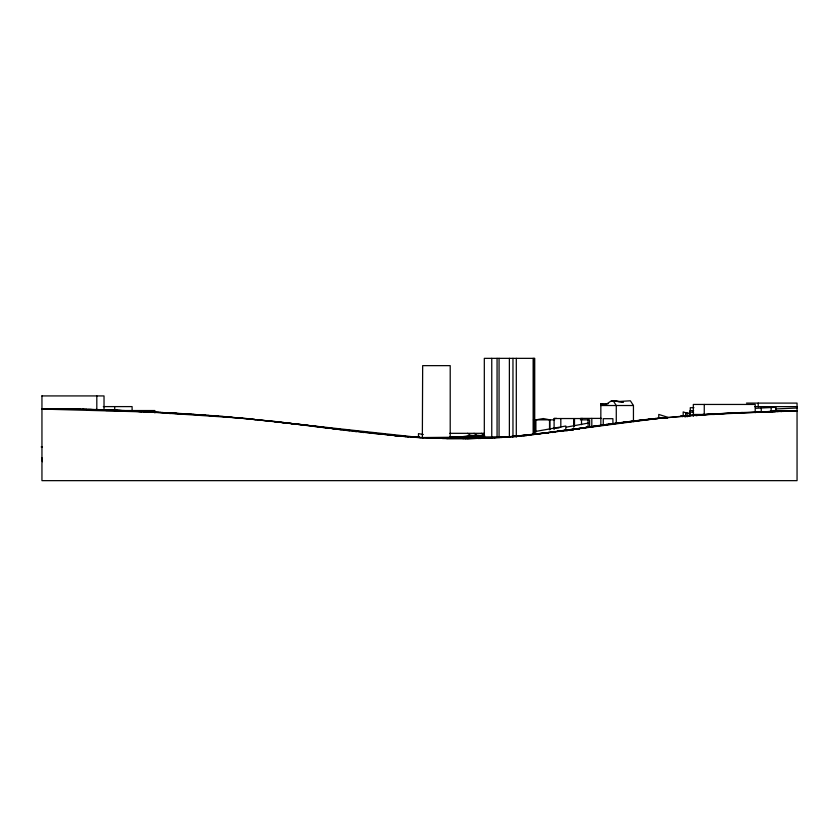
<?xml version="1.0" encoding="UTF-8"?>
<svg xmlns="http://www.w3.org/2000/svg" width="839" height="839" viewBox="0 0 839 839"><rect width="100%" height="100%" fill="white"/><g stroke="black" fill="none" stroke-linecap="round" stroke-linejoin="round"><path stroke-width="1.26" d="M42.401 461.712L41.96 457.8M250.578 419.122L420.171 437.57L510.951 436.72L556.194 431.666L658.709 418.346L666.365 417.99M41.95 446.757L42.202 447.239M99.222 410.103L96.821 409.589L99.526 409.946M158.152 412.222L145.608 411.844L148.881 412.389M422.678 437.622L423.38 437.937M169.761 413.606L172.037 413.092L171.041 413.228M184.926 414.424L182.472 413.91L183.059 413.826M442.877 438.357L418.472 437.57L418.472 433.637L423.328 434.508M484.722 435.798L482.803 436.762L479.793 436.762M515.345 436.616L518.911 436.28M566.891 430.134L590.992 426.831M567.625 430.197L566.21 430.47M558.281 431.393L565.811 429.956L565.811 426.023L534.873 431.582M565.004 430.501L566.419 430.229M565.025 430.69L567.542 430.208M552.387 432.494L553.992 432.2M571.086 429.998L573.425 429.558M575.585 429.149L579.225 428.467M580.189 428.289L582.864 427.785L576.236 429.232M572.282 429.977L573.457 429.757L572.156 430.008M576.582 429.169L579.371 428.865M588.087 423.108L566.661 427.093M566.577 430.837L567.573 430.648M585.612 427.502L588.087 427.051L587.615 427.334M576.802 429.149L579.057 428.729M581.175 428.33L588.087 427.051M582.182 428.341L585.15 427.785M696.013 415.745L698.719 415.284M469.379 436.762L478.052 435.451L484.554 436.437M464.911 436.762L468.791 436.207M471.371 435.829L476.5 435.829M171.523 413.354L173.327 413.354M570.09 429.589L574.841 428.897M589.282 426.852L593.844 426.233M570.121 429.788L593.876 426.432M581.574 428.163L582.455 428.037M461.89 436.762L471.308 435.451L484.04 435.451M597.389 425.719L598.784 425.541M565.455 430.239L569.912 429.589M594.211 426.16L598.815 425.74M568.8 429.967L571.349 429.589M593.183 426.506L595.522 426.202M701.488 414.854L742.442 412.515M602.371 425.027L606.66 424.66M561.312 430.806L563.221 430.512M599.854 425.373L602.832 424.985M566.042 430.124L558.029 431.456M598.448 425.572L603.304 425.121M563 430.774L566.063 430.323M590.583 426.904L588.108 427.24L588.097 419.846M593.058 426.558L635.165 421.01M564.657 430.543L565.486 430.428M702.075 414.76L781.224 411.246M604.583 424.723L606.639 424.471M557.998 431.256L560.4 430.9M602.612 425.195L605.548 424.817M558.858 431.34L562.193 430.858M608.799 424.156L610.226 423.989M606.576 424.461L611.6 423.999M555.512 431.592L557.935 431.236M606.356 424.482L609.575 424.272M558.638 431.141L552.219 432.232M606.387 424.681L607.562 424.544M557.201 431.571L558.669 431.34M612.585 423.653L613.812 423.506M610.802 423.894L613.844 423.705M553.709 431.802L550.541 432.253M609.911 424.01L613.393 423.768M553.027 431.928L555.817 431.519M616.382 423.15L617.053 423.066M614.588 423.391L618.773 423.066M617.2 423.265L613.477 423.538M551.59 432.075L548.077 432.767M613.498 423.726L615.186 423.527M550.562 432.442L553.373 432.043M619.958 422.688L623.482 422.457M618.165 422.919L620.315 422.667M616.948 423.097L620.566 422.835M548.045 432.578L549.828 432.305M549.734 432.557L550.908 432.368M621.521 422.489L623.461 422.258M620.21 422.856L622.139 422.625M546.388 432.788L548.066 432.536M546.409 432.976L548.769 432.442M547.238 432.872L548.79 432.641M624.887 422.059L628.421 421.839M623.314 422.258L626.628 422.059M623.566 422.426L625.506 422.206M543.892 433.102L546.294 432.756M543.924 433.291L546.65 432.714M545.581 433.081L546.671 432.914M628.033 421.671L632.679 421.314M626.46 421.87L629.628 421.671M543.116 433.155L540.578 433.511M542.235 433.302L544.532 432.987M544.553 433.176L540.599 433.7M274.133 421.608L274.867 421.618M630.959 421.314L632.658 421.115M629.523 421.503L631.557 421.451M541.354 433.375L538.911 433.711M633.885 420.958L637.179 420.779M632.533 421.115L635.375 420.989M632.774 421.283L634.253 421.126M539.938 433.543L538.082 433.805M538.932 433.899L541.029 433.616M636.581 420.633L638.269 420.444M635.228 420.79L638.521 420.612M537.254 433.91L538.533 433.711M537.275 434.099L539.257 433.826M640.639 420.15L643.366 420.035M639.287 420.308L640.975 420.129M638.164 420.444L640.996 420.329M638.185 420.633L639.874 420.454M537.117 433.878L532.901 434.571M536.415 434.004L537.474 433.836M536.446 434.203L537.495 434.036M643.125 419.867L643.67 419.815M641.992 419.993L644.813 419.888M640.891 420.318L642.338 420.171M534.758 434.203L536.058 434.004M535.376 434.287L536.079 434.203M646.145 419.531L644.478 419.71M646.166 419.731L643.576 419.815M530.626 434.864L534.296 434.214M534.663 434.361L532.283 434.675M648.086 419.301L649.292 419.185M646.953 419.427L648.788 419.416M646.051 419.531L648.411 419.479M636.402 420.874L661.247 418.105M532.88 434.371L529.766 434.759M649.218 419.175L652.91 418.986M649.459 419.343L651.788 419.101M648.641 419.458L649.543 419.353M529.787 434.959L531.486 434.728M652.595 418.797L657.178 418.525M651.473 418.923L653.749 418.871M528.109 434.938L530.049 434.686M530.07 434.885L528.654 435.032M528.958 435.042L530.426 434.843M287.053 423.276L288.249 423.139L275.664 421.902L279.072 422.143M655.762 418.462L658.489 418.367M654.86 418.556L656.035 418.451M653.56 418.713L655.165 418.745M527.27 435.032L528.99 434.801M657.136 418.514L658.08 418.43M525.613 435.21L527.574 434.959M525.634 435.399L527.595 435.147M660.398 417.99L658.29 418.21M658.311 418.409L714.524 413.816L794.512 410.911M524.774 435.294L526.158 435.105M526.179 435.294L523.137 435.661M661.226 417.906L666.9 418.21M662.076 418.021L663.733 417.853M523.117 435.462L525.099 435.21M523.966 435.577L525.12 435.41M664.131 417.612L665.746 417.591M522.278 435.546L523.683 435.357M523.704 435.556L520.62 435.714M522.624 435.462L519.781 435.787M514.076 436.658L515.943 436.364M521.47 435.819L522.645 435.661M518.953 435.871L520.149 435.714M520.159 435.902L516.478 436.301M517.285 436.028L518.733 435.84M517.306 436.217L519.079 435.808M517.663 435.944L516.457 436.102L517.107 436.144M518.02 435.913L512.126 436.679M668.243 417.434L658.751 414.424L658.751 418.357L692.028 415.305L737.041 412.715L782.095 411.194L780.637 411.341M516.247 436.07L514.454 436.28M515.628 436.175L516.96 436.007M515.188 436.165L513.279 436.385M514.464 436.479L515.912 436.301M682.359 416.564L681.195 416.018L704.257 414.466L682.705 416.081M681.205 416.207L681.95 416.144M514.129 436.259L512.105 436.479M513.3 436.584L514.852 436.395M685.054 416.605L683.198 416.039L683.177 411.907L685.641 412.736L685.641 416.668L681.688 415.966M511.517 436.532L512.702 436.385M512.723 436.574L510.93 436.584M510.238 436.637L511.643 436.469M508.172 437.004L510.584 436.563M509.546 436.689L510.594 436.752M509.168 436.668L506.074 436.962M507.459 436.857L508.455 436.731M507.48 437.056L508.476 436.92L494.653 437.843M507.039 436.836L505.382 437.014M506.085 437.161L507.763 436.983M506.704 437.056L504.7 437.255M503.987 437.109L505.623 436.941M503.998 437.308L505.644 437.14M503.295 437.161L504.208 437.046M504.564 437.014L501.921 437.455M503.306 437.36L504.575 437.213M481.67 437.444L483.516 437.318M501.9 437.255L503.148 437.119M502.603 437.213L503.505 437.088M501.732 437.213L500.516 437.35M501.208 437.308L502.435 437.161M501.219 437.497L502.456 437.36M500.526 437.538L501.386 437.434M499.121 437.434L500.317 437.308M757.229 412.148L758.11 412.096M756.6 412.389L758.456 412.274M754.618 412.316L759.337 412.222M499.247 437.371L497.737 437.518M498.429 437.476L499.604 437.35M526.452 435.703L523.651 435.871M498.911 437.591L499.614 437.549M755.656 408.31L775.939 407.272L775.939 411.204L769.898 411.477M759.148 412.033L773.233 411.32M760.386 412.159L763.71 411.98M755.656 412.243L761.256 412.106M497.831 437.455L491.822 437.989M777.197 411.529L779.62 411.393M775.435 408.96L797.05 408.006M495 437.622L488.634 438.136M780.648 411.54L782.347 411.446M785.388 411.11L786.867 411.236M783.521 411.215L786.122 411.267M783.165 411.425L783.888 411.393M766.783 411.634L797.05 410.795L794.072 410.68M763.081 411.813L771.146 411.613M766.175 411.855L761.246 411.907L761.246 407.974M786.867 411.037L793.893 410.732M787.244 411.215L793.893 410.932M491.811 437.79L485.435 438.273M488.98 437.927L480.118 438.461M774.135 411.477L775.939 411.404L755.205 412.054M515.639 436.374L519.215 436.228M485.435 438.084L478.345 438.514M795.131 410.68L797.04 410.617M480.464 438.262L467.701 438.734M775.939 411.204L778.571 411.131M796.4 410.837L797.05 410.816L787.485 410.869M779.232 411.11L797.05 410.764M478.345 438.325L465.572 438.755M468.057 438.535L463.086 438.766M465.928 438.556L446.768 438.64M42.181 409.086L47.383 408.866M45.117 408.876L41.95 409.086L160.648 412.358M45.117 409.075L48.054 408.866M463.086 438.577L442.51 438.545M47.383 409.054L48.735 408.855M48.064 409.054L52.805 408.855M49.417 409.054L53.486 408.855M41.95 395.924L104.026 395.924L104.026 410.449M746.479 403.098L797.05 403.098L797.05 480.653L41.95 480.653L41.95 395.819M600.839 425.394L600.839 403.716L608.202 403.716M600.839 405.52L633.445 405.52L633.445 421.671M103.312 406.6L132.101 406.6L132.101 410.544M754.691 406.632L797.05 406.632M693.937 407.691L690.277 407.691L690.277 411.225M52.805 409.044L54.85 408.855M53.486 409.044L55.521 408.855M105.84 410.544L154.869 410.544L154.869 412.903M693.654 410.649L689.994 410.649L689.994 415.84M693.654 412.18L689.469 412.18L689.469 415.84M693.318 414.466L714.513 414.466M554.086 418.399L556.666 418.399M580.578 418.399L601.584 418.399M582.832 418.535L554.097 418.535L554.097 429.641M533.426 419.846L554.684 419.846M580.389 419.846L589.628 419.846L589.628 427.219M553.813 427.984L558.984 427.984M449.809 433.323L483.893 433.323M479.793 436.343L483.841 436.343M412.473 436.762L419.175 436.762M449.557 436.762L484.543 436.762M450.648 437.025L462.845 437.025M54.85 409.044L56.203 408.855M55.521 409.044L56.79 408.855M56.203 409.054L57.524 408.855M56.79 409.054L58.248 408.855M57.524 409.054L59.338 408.866M58.248 409.054L60.062 408.866M59.338 409.054L60.786 408.876M60.062 409.065L61.499 408.876M60.775 409.065L62.222 408.876M61.499 409.075L62.946 408.887M62.222 409.075L64.026 408.897M62.946 409.075L64.739 408.897M64.016 409.086L66.176 408.908M64.739 409.096L66.889 408.918M66.176 409.107L67.602 408.929M66.889 409.117L68.316 408.929M67.602 409.117L69.029 408.939M68.316 409.128L69.742 408.95M69.029 409.138L70.455 408.96M69.742 409.149L71.168 408.971M70.455 409.149L71.871 408.981M71.158 409.159L74.702 409.013M71.871 409.17L75.416 409.023M74.702 409.212L76.118 409.044M75.416 409.222L76.821 409.054M76.118 409.233L77.534 409.065M76.821 409.243L78.237 409.075M77.524 409.254L78.939 409.086M78.226 409.275L80.345 409.117M78.939 409.285L82.799 409.17M80.345 409.306L83.501 409.18M447.481 438.461L422.363 437.612M82.799 409.359L84.204 409.191M83.491 409.38L85.945 409.233M84.194 409.39L86.648 409.254M85.945 409.432L89.091 409.306M86.648 409.442L90.832 409.359M89.081 409.505L91.535 409.369M90.832 409.547L93.265 409.422M91.524 409.568L96.747 409.526M93.265 409.621L97.785 409.558M96.737 409.715L99.526 409.61M99.516 410.135L96.81 409.789L100.565 409.642M97.198 409.61L98.834 409.589M98.719 409.852L102.306 409.694M100.25 409.893L101.393 409.736M101.005 409.925L96.81 409.789M101.257 409.862L103.344 409.736M102.295 409.893L104.393 409.768M102.924 409.789L105.431 409.799M104.382 409.967L106.48 409.841M105.42 409.998L106.469 410.04M633.445 405.52L630.362 400.78L618.658 401.514L611.526 400.717L623.22 402.059L611.526 400.717L604.888 405.206L600.839 403.716M105.976 409.893L107.518 409.883M105.966 410.093L108.556 409.914M106.343 410.103L109.605 409.956M107.486 410.145L112.038 410.051M105.808 410.124L123.784 410.816M109.028 410.009L110.643 409.998M109.018 410.198L113.087 410.082M110.538 410.261L115.52 410.187M111.681 410.302L116.569 410.229M112.457 410.135L114.125 410.124M113.968 410.397L116.558 410.418M115.111 410.439L119.012 410.323M115.887 410.271L117.963 410.281M116.642 410.502L120.417 410.386M117.785 410.544L120.407 410.586M118.928 410.596L123.218 410.502M41.95 408.95L42.946 408.992M119.316 410.418L121.823 410.449M120.449 410.659L124.266 410.743M121.812 410.638L124.623 410.565M123.123 410.774L123.878 410.806M123.511 410.596L127.801 410.711M124.623 410.764L129.563 410.785M126.93 410.942L128.493 410.932M127.706 410.785L131.335 410.869M129.216 411.047L133.453 411.162M130.748 411.12L132.646 411.215M132.279 410.995L137.03 411.141M134.89 411.037L127.696 410.984L141.749 411.666M134.555 411.299L143.857 411.477M136.851 411.215L139.169 411.446M138.813 411.225L141.33 411.351M137.606 411.257L138.76 411.309M138.75 411.509L141.413 411.634M141.319 411.55L146.185 411.75M143.847 411.676L238.035 417.937L280.352 422.101M144.853 411.613L145.619 411.655M144.843 411.813L149.971 412.379M158.141 412.41L163.144 412.494M160.637 412.547L169.929 412.872M163.133 412.683L172.068 412.987M169.918 413.061L174.208 413.113M422.353 437.801L422.667 365.647L450.207 365.647L450.207 437.885M172.058 413.187L176.358 413.239M174.197 413.312L175.98 413.417M420.182 437.486L421.944 437.675M174.648 413.239L178.497 413.365M174.638 413.438L182.43 413.606M172.026 413.281L183.447 413.9M177.899 413.627L188.146 413.963M419.112 437.423L420.528 437.591M179.221 413.512L184.213 413.721M181.822 413.868L182.472 413.91M184.202 413.91L189.929 414.078M418.042 437.35L419.458 437.528M188.135 414.162L191.722 414.193M418.399 437.266L405.195 436.448M416.616 437.266L418.378 437.465M418.032 437.549L411.603 437.119M189.918 414.277L193.505 414.309M191.701 414.393L195.288 414.435M415.536 437.192L417.308 437.392M193.494 414.508L198.864 414.676M195.277 414.623L203.867 415.022M414.466 437.119L415.882 437.308M198.853 414.865L205.649 415.148M413.04 437.025L414.812 437.234M203.856 415.211L208.859 415.378M411.97 436.951L413.386 437.14M205.639 415.336L212.078 415.609M412.306 437.056L408.048 436.668M208.848 415.567L215.287 415.861M212.057 415.808L218.497 416.102M215.266 416.05L223.122 416.469M406.621 436.553L408.383 436.773M408.027 436.741L405.174 436.637M218.476 416.301L224.548 416.584M403.769 436.332L405.541 436.353M403.748 436.521L405.887 436.584M223.111 416.668L229.173 416.973M224.527 416.784L230.599 417.098M403.056 436.27L404.471 436.27M404.461 436.469L396.281 435.693M403.045 436.154L397.34 435.672M229.152 417.161L232.015 417.214M230.578 417.287L240.908 418.011M232.004 417.413L242.335 418.147M398.043 435.923L394.833 435.756M394.854 435.567L396.983 435.64M240.887 418.2L247.18 418.598M395.211 435.472L388.09 434.927M395.547 435.703L343.644 429.757M242.324 418.336L248.889 418.766M247.169 418.797L250.588 418.934M248.868 418.955L254.28 419.301M388.793 434.875L378.829 433.857M254.269 419.49L255.979 419.668M257.961 419.867L277.373 421.755M378.809 434.046L371.362 433.176M372.757 433.396L362.826 432.211M277.006 422.048L280.027 422.395M278.747 422.059L283.771 422.489M280.352 422.29L283.33 422.625M283.068 422.541L291.437 423.37M283.047 422.741L296.136 423.926M283.477 422.783L288.018 423.171M362.805 432.4L363.874 432.525M289.822 423.517L293.136 423.768M291.416 423.705L299.103 424.471M363.518 432.347L355.369 431.33M292.717 423.664L301.683 424.586M356.407 431.645L354.635 431.435M298.464 424.345L308.511 425.415M298.443 424.544L305.931 425.3M356.407 431.508L314.73 426.327M301.631 424.922L303.225 425.111M304.179 425.226L314.908 426.39M305.48 425.195L319.208 426.726M310.881 426.044L315.663 426.632M346.108 430.397L349.664 430.837M318.243 426.757L344.357 429.988M315.988 426.673L317.582 426.862M320.771 427.261L322.365 427.46M322.679 427.502L324.274 427.691M325.238 427.817L329.066 428.289M331.898 428.645L335.81 429.128M338.652 429.484L341.137 429.788M685.641 412.736L690.277 413.637M471.308 435.451L473.626 435.787M183.049 414.026L183.835 413.984M183.437 414.099L184.223 414.057M183.825 414.172L184.59 414.33M683.198 416.039L684.446 416.385M681.195 416.018L681.96 416.427M681.237 416.029L682.873 416.574M683.177 415.84L684.53 416.406M665.767 417.602L666.344 417.791M685.411 416.564L684.939 416.564M666.837 417.99L667.393 418.242M467.575 433.323L470.375 435.179M474.014 433.323L476.783 435.179M481.345 433.323L483.757 435.179M613.194 400.78L616.277 405.52L616.277 422.908M771.146 407.481L771.146 411.414M758.204 403.098L758.204 406.789M755.205 412.704L755.205 404.45L693.318 404.45L693.318 416.249M704.257 404.45L704.257 415.064M687.131 412.924L687.131 416.857M612.91 423.905L612.91 418.682L603.262 418.682L603.262 425.205M591.81 418.399L591.81 427.229M581.511 418.535L581.511 424.702M574.495 418.535L574.495 425.939M573.687 418.535L573.687 427.177M560.819 418.535L560.819 427.177M549.849 429.683L549.849 419.846L543.305 418.535L535.901 419.846L535.901 432.137M549.535 419.846L549.535 429.683M534.726 434.497L534.726 358.347L484.313 358.347L484.313 437.077M534.097 358.347L534.097 434.497M533.143 358.347L533.143 434.497M516.3 358.347L516.3 437.077M512.965 358.347L512.965 437.077M509.378 358.347L509.378 437.077M499.058 358.347L499.058 437.077M497.066 358.347L497.066 437.077M491.759 358.347L491.759 437.077M114.702 406.6L114.702 410.544M96.81 395.924L96.81 410.449M42.432 446.768A37.073 6.188 2.7 0 1 42.023 446.726M781.109 411.467A50.277 2.171 -1.6 0 1 782.084 411.414M41.625 446.956A39.926 6.754 2.6 0 1 41.184 446.914"/></g></svg>
